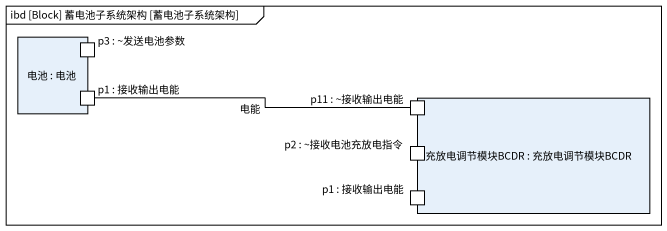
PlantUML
@startuml
mainframe ibd [Block] 蓄电池子系统架构 [蓄电池子系统架构]
rectangle "电池 : 电池" as 电池 {
  port "p3 : ~发送电池参数" as p3_发送电池参数
  port "p1 : 接收输出电能" as p1_接收输出电能
}
rectangle "充放电调节模块BCDR : 充放电调节模块BCDR" as 充放电调节模块BCDR {
  port "p11 : ~接收输出电能" as p11_接收输出电能
  port "p2 : ~接收电池充放电指令" as p2_接收电池充放电指令
  port "p1 : 接收输出电能" as p1_接收输出电能_2
}
p1_接收输出电能 -right- p11_接收输出电能 : 电能
@enduml
